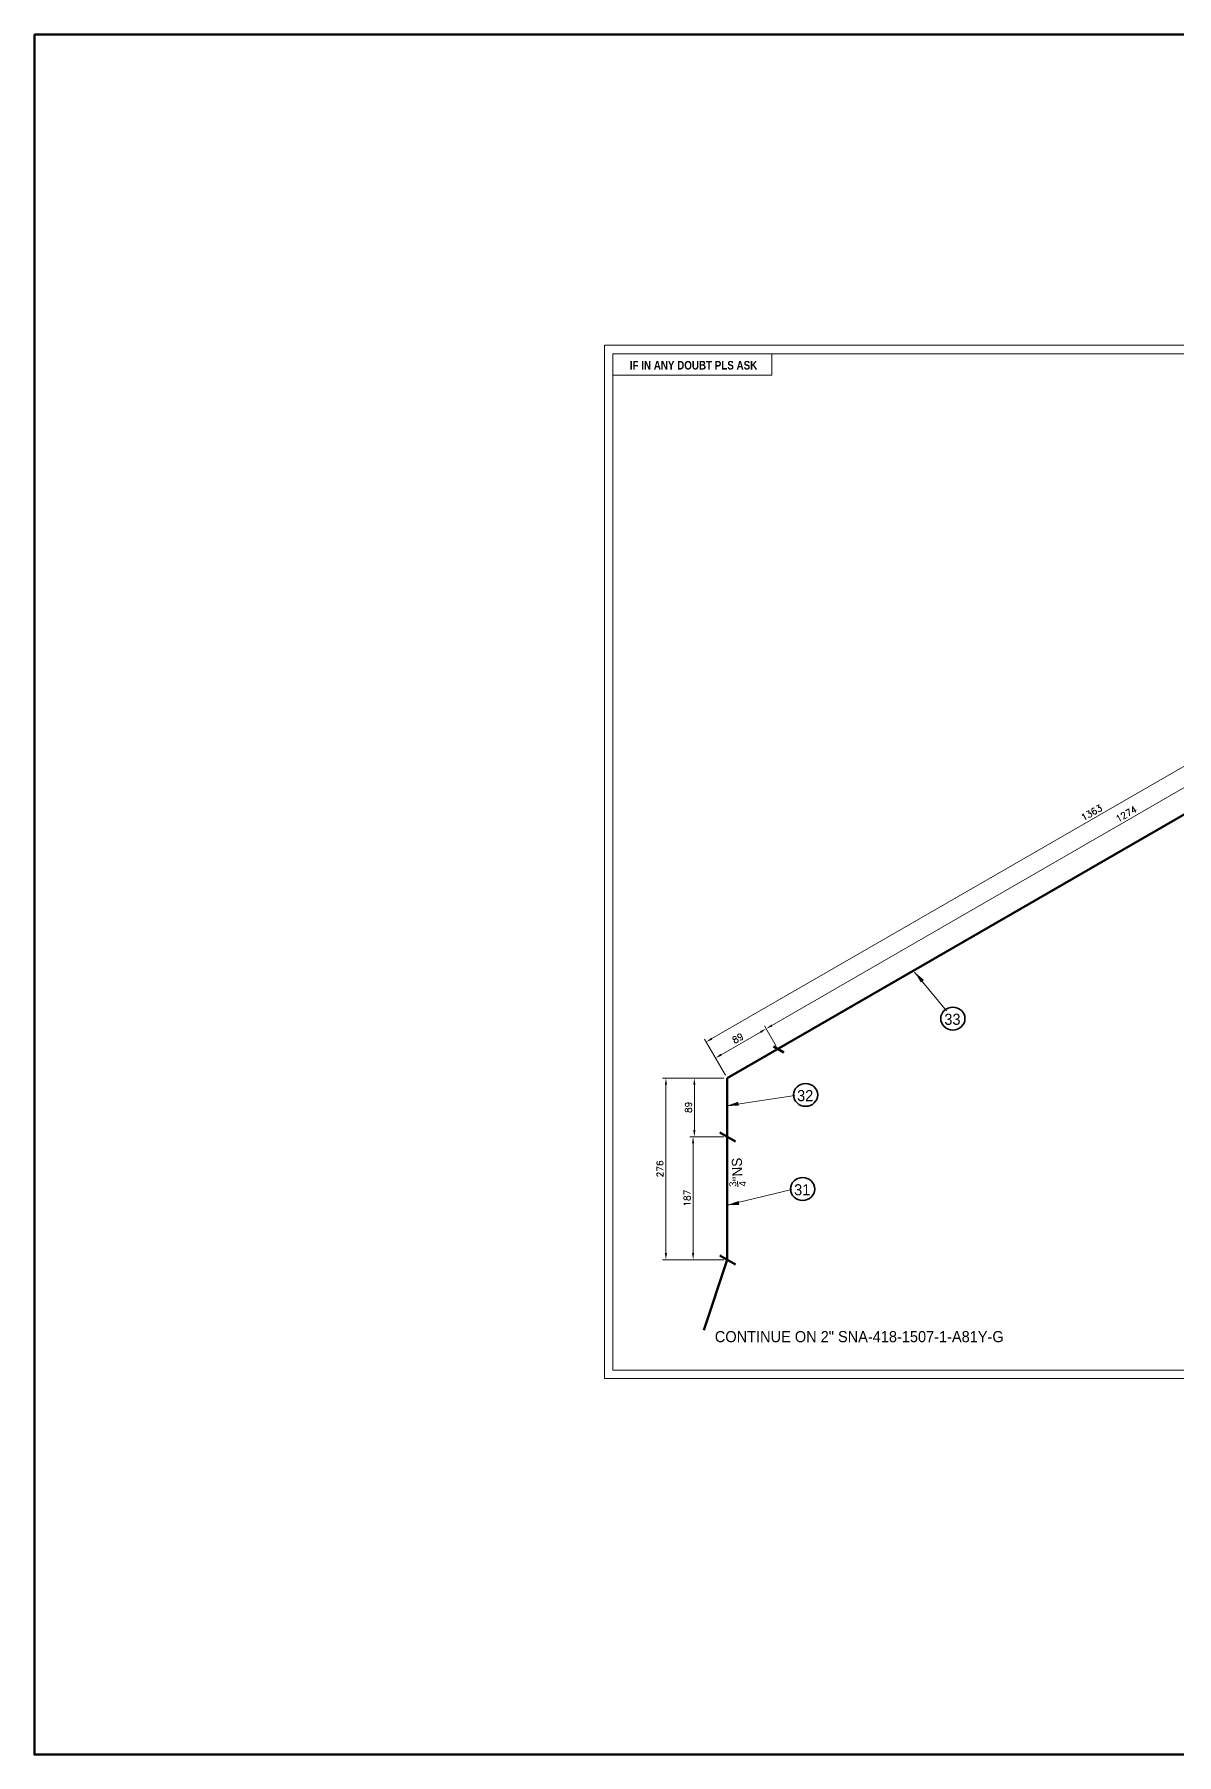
# Model space of a CAD drawing. Extents: x 111418 to 267280, y -151895 to -98368.
# Drawn here: x 138268 to 140004, y -115370 to -112755 of the extents above; entities that cross this region are included whole.
import ezdxf

# ---------------------------------------------------------------- set-up
doc = ezdxf.new("R2010")
doc.units = 0
doc.header["$MEASUREMENT"] = 0
doc.layers.get('0').update_dxf_attribs({"lineweight": 5})
doc.layers.get('DEFPOINTS').update_dxf_attribs({"lineweight": 5})
doc.layers.add('TEXT', color=4, linetype='Continuous', lineweight=5)
doc.styles.add('CHEM', font='isocp.shx')
doc.styles.add('MtXpl_Arial_Narrow', font='ARIALNB.TTF')
doc.styles.add('romans', font='romans.shx')
doc.styles.get("Standard").update_dxf_attribs({"font": 'romans.shx'})
doc.dimstyles.new('CHEM@123', dxfattribs={"dimscale": 26, "dimtxt": 1, "dimasz": 1, "dimexe": 0.5, "dimexo": 0.5, "dimgap": 0.4, "dimtad": 1, "dimdec": 0, "dimzin": 12, "dimdsep": 46, "dimtxsty": 'CHEM', "dimcen": 0.09, "dimclrd": 251, "dimclre": 251, "dimclrt": 3, "dimadec": 1, "dimazin": 2, "dimtfac": 1, "dimtdec": 0, "dimtmove": 0, "dimatfit": 3, "dimfxl": 0.18, "dimtolj": 1, "dimtzin": 0, "dimlwd": -1, "dimlwe": -1, "dimarcsym": 0})

# ---------------------------------------------------------------- blocks, each defined once
blk = doc.blocks.new('*D820')
at = {"layer": 'DEFPOINTS', "color": 0, "lineweight": 50, "ltscale": 100, "transparency": 16777216}
for p in [(139320.8, -114341.5), (139227.9, -114617.5), (139320.8, -114617.5)]:
    blk.add_point(p, dxfattribs=at)
at = {"layer": 'TEXT', "color": 2, "ltscale": 100, "transparency": 16777216}
for p, q in [((139315.8, -114341.5), (139222.9, -114341.5)), ((139227.9, -114351.5), (139227.9, -114607.5)), ((139315.8, -114617.5), (139222.9, -114617.5))]:
    blk.add_line(p, q, dxfattribs=at)
at = {"layer": 'TEXT', "color": 2, "lineweight": 50, "ltscale": 100, "transparency": 16777216}
for points in [[(139226.2, -114351.5), (139229.5, -114351.5), (139227.9, -114341.5)], [(139226.2, -114607.5), (139229.5, -114607.5), (139227.9, -114617.5)]]:
    blk.add_solid(points, dxfattribs=at)
at = {"layer": 'TEXT', "color": 0, "lineweight": 20, "ltscale": 100, "transparency": 16777216, "insert": (139218.9, -114479.5), "char_height": 10, "attachment_point": 5, "rotation": 90, "style": 'romans'}
blk.add_mtext('\\A1;276', dxfattribs=at)
blk = doc.blocks.new('*D831')
at = {"layer": 'DEFPOINTS', "color": 0, "lineweight": 50, "ltscale": 100, "transparency": 16777216}
for p in [(139320.8, -114341.5), (139271.1, -114430.5), (139320.8, -114430.5)]:
    blk.add_point(p, dxfattribs=at)
at = {"layer": 'TEXT', "color": 2, "ltscale": 100, "transparency": 16777216}
for p, q in [((139315.8, -114341.5), (139266.1, -114341.5)), ((139271.1, -114351.5), (139271.1, -114420.5)), ((139315.8, -114430.5), (139266.1, -114430.5))]:
    blk.add_line(p, q, dxfattribs=at)
at = {"layer": 'TEXT', "color": 2, "lineweight": 50, "ltscale": 100, "transparency": 16777216}
for points in [[(139269.4, -114351.5), (139272.8, -114351.5), (139271.1, -114341.5)], [(139269.4, -114420.5), (139272.8, -114420.5), (139271.1, -114430.5)]]:
    blk.add_solid(points, dxfattribs=at)
at = {"layer": 'TEXT', "color": 0, "lineweight": 20, "ltscale": 100, "transparency": 16777216, "insert": (139262.1, -114386), "char_height": 10, "attachment_point": 5, "rotation": 90, "style": 'romans'}
blk.add_mtext('\\A1;89', dxfattribs=at)
blk = doc.blocks.new('*D832')
at = {"layer": 'DEFPOINTS', "color": 0, "lineweight": 50, "ltscale": 100, "transparency": 16777216}
for p in [(139320.8, -114430.5), (139269.2, -114617.5), (139320.8, -114617.5)]:
    blk.add_point(p, dxfattribs=at)
at = {"layer": 'TEXT', "color": 2, "ltscale": 100, "transparency": 16777216}
for p, q in [((139315.8, -114430.5), (139264.2, -114430.5)), ((139269.2, -114440.5), (139269.2, -114607.5)), ((139315.8, -114617.5), (139264.2, -114617.5))]:
    blk.add_line(p, q, dxfattribs=at)
at = {"layer": 'TEXT', "color": 2, "lineweight": 50, "ltscale": 100, "transparency": 16777216}
for points in [[(139267.5, -114440.5), (139270.8, -114440.5), (139269.2, -114430.5)], [(139267.5, -114607.5), (139270.8, -114607.5), (139269.2, -114617.5)]]:
    blk.add_solid(points, dxfattribs=at)
at = {"layer": 'TEXT', "color": 0, "lineweight": 20, "ltscale": 100, "transparency": 16777216, "insert": (139260.2, -114524), "char_height": 10, "attachment_point": 5, "rotation": 90, "style": 'romans'}
blk.add_mtext('\\A1;187', dxfattribs=at)
blk = doc.blocks.new('*D833')
at = {"layer": 'DEFPOINTS', "color": 0, "lineweight": 50, "ltscale": 100, "transparency": 16777216}
for p in [(139380.2, -114266.4), (139397.9, -114297), (139320.8, -114341.5)]:
    blk.add_point(p, dxfattribs=at)
at = {"layer": 'TEXT', "color": 2, "ltscale": 100, "transparency": 16777216}
for p, q in [((139311.8, -114305.9), (139371.6, -114271.4)), ((139395.4, -114292.7), (139377.7, -114262.1)), ((139318.3, -114337.2), (139300.7, -114306.6))]:
    blk.add_line(p, q, dxfattribs=at)
at = {"layer": 'TEXT', "color": 2, "lineweight": 50, "ltscale": 100, "transparency": 16777216}
for points in [[(139370.8, -114270), (139372.4, -114272.9), (139380.2, -114266.4)], [(139311, -114304.5), (139312.7, -114307.4), (139303.2, -114310.9)]]:
    blk.add_solid(points, dxfattribs=at)
at = {"layer": 'TEXT', "color": 0, "lineweight": 5, "ltscale": 100, "transparency": 16777216, "insert": (139337.2, -114280.9), "char_height": 10, "attachment_point": 5, "rotation": 30, "style": 'romans'}
blk.add_mtext('\\A1;89', dxfattribs=at)
blk = doc.blocks.new('*D834')
at = {"layer": 'DEFPOINTS', "color": 0, "lineweight": 50, "ltscale": 100, "transparency": 16777216}
for p in [(140483.6, -113629.4), (140501.2, -113660), (139397.9, -114297)]:
    blk.add_point(p, dxfattribs=at)
at = {"layer": 'TEXT', "color": 2, "ltscale": 100, "transparency": 16777216}
for p, q in [((139388.9, -114261.4), (140474.9, -113634.4)), ((140498.7, -113655.7), (140481.1, -113625.1)), ((139395.4, -114292.7), (139377.7, -114262.1))]:
    blk.add_line(p, q, dxfattribs=at)
at = {"layer": 'TEXT', "color": 2, "lineweight": 50, "ltscale": 100, "transparency": 16777216}
for points in [[(140474.1, -113633), (140475.7, -113635.9), (140483.6, -113629.4)], [(139388.1, -114260), (139389.7, -114262.9), (139380.2, -114266.4)]]:
    blk.add_solid(points, dxfattribs=at)
at = {"layer": 'TEXT', "color": 0, "lineweight": 20, "ltscale": 100, "transparency": 16777216, "insert": (139927.4, -113940.1), "char_height": 10, "attachment_point": 5, "rotation": 30, "style": 'romans'}
blk.add_mtext('\\A1;1274', dxfattribs=at)
blk = doc.blocks.new('*D835')
at = {"layer": 'DEFPOINTS', "color": 0, "lineweight": 50, "ltscale": 100, "transparency": 16777216}
for p in [(140469.4, -113605), (140501.2, -113660), (139320.8, -114341.5)]:
    blk.add_point(p, dxfattribs=at)
at = {"layer": 'TEXT', "color": 2, "ltscale": 100, "transparency": 16777216}
for p, q in [((139297.7, -114281.5), (140460.8, -113610)), ((140498.7, -113655.7), (140466.9, -113600.6)), ((139318.3, -114337.2), (139286.5, -114282.1))]:
    blk.add_line(p, q, dxfattribs=at)
at = {"layer": 'TEXT', "color": 2, "lineweight": 50, "ltscale": 100, "transparency": 16777216}
for points in [[(140459.9, -113608.5), (140461.6, -113611.4), (140469.4, -113605)], [(139296.9, -114280), (139298.5, -114282.9), (139289, -114286.5)]]:
    blk.add_solid(points, dxfattribs=at)
at = {"layer": 'TEXT', "color": 0, "lineweight": 20, "ltscale": 100, "transparency": 16777216, "insert": (139874.7, -113937.9), "char_height": 10, "attachment_point": 5, "rotation": 30, "style": 'romans'}
blk.add_mtext('\\A1;1363', dxfattribs=at)

msp = doc.modelspace()

# ---------------------------------------------------------------- linework, layer by layer
at = {"layer": 'TEXT', "color": 7, "lineweight": 20, "ltscale": 100}
for p in [(139389, -113240.3), (139147.2, -113273.1)]:
    msp.add_line(p, (139389, -113273.1), dxfattribs=at)
at = {"layer": 'TEXT', "color": 4, "lineweight": 50, "ltscale": 100}
for p, q in [((139320.8, -114341.5), (140504.1, -113658.4)), ((139391.2, -114293.2), (139407, -114302.3)), ((139320.8, -114341.5), (139320.8, -114617.5)), ((139310, -114424.3), (139333.4, -114437.8)), ((139310, -114611.3), (139333.4, -114624.8))]:
    msp.add_line(p, q, dxfattribs=at)
at = {"layer": 'TEXT', "color": 7, "lineweight": 5, "ltscale": 100}
for p, q in [((139605.8, -114180.2), (139654.4, -114239.1)), ((139320, -114383.8), (139423.8, -114368)), ((139320.7, -114534.7), (139419.4, -114511))]:
    msp.add_line(p, q, dxfattribs=at)
at = {"layer": 'TEXT', "color": 3, "lineweight": 50, "ltscale": 100}
msp.add_line((139320.8, -114617.5), (139285.4, -114724.4), dxfattribs=at)
msp.add_lwpolyline([(138268.3, -112754.9), (142331, -112754.9), (142331, -115369.8), (138268.3, -115369.8)], close=True, dxfattribs=at)
at = {"layer": 'TEXT', "color": 7, "lineweight": 20, "ltscale": 100}
for points in [[(139134.4, -113227.5), (141371.6, -113227.5), (141371.6, -114798.1), (139134.4, -114798.1)], [(139147.2, -113240.3), (141358.8, -113240.3), (141358.8, -114785.3), (139147.2, -114785.3)]]:
    msp.add_lwpolyline(points, close=True, dxfattribs=at)
at = {"layer": 'TEXT', "color": 3, "lineweight": 35, "ltscale": 100}
for centre in [(139663.9, -114251), (139440.1, -114367), (139435.6, -114510.1)]:
    msp.add_ellipse(centre, major_axis=(18.4, 0), ratio=0.942769, start_param=-1.570796, end_param=4.712389, dxfattribs=at)
at = {"layer": 'TEXT', "color": 2, "lineweight": 50, "ltscale": 100}
for points in [[(139620, -114192.2), (139615.3, -114196.1), (139605.9, -114180.3)], [(139337.5, -114377.5), (139338.6, -114383.4), (139320.1, -114383.8)], [(139338.2, -114528.3), (139339.3, -114534.3), (139320.8, -114534.7)]]:
    msp.add_solid(points, dxfattribs=at)

# ---------------------------------------------------------------- texts
at = {"color": 7, "style": 'MtXpl_Arial_Narrow'}
msp.add_text('IF IN ANY DOUBT PLS ASK', height=13.007, dxfattribs=at).set_placement((139173, -113264.3))
at = {"color": 3, "char_height": 16.892, "attachment_point": 5}
for s, insert in [('\\pt16.89219; {\\fMS PGothic|b0|i0|c0|p34;33}', (139657.5, -114252.2)), ('\\pt16.89219; {\\fMS PGothic|b0|i0|c0|p34;32}', (139433.7, -114368.2)), ('\\pt16.89219; {\\fMS PGothic|b0|i0|c0|p34;31}', (139429.2, -114511.3)), ('\\pt16.89219; {\\fMS PGothic|b0|i0|c0|p34;CONTINUE ON 2" SNA-418-1507-1-A81Y-G}', (139515.9, -114734.6))]:
    msp.add_mtext(s, dxfattribs=dict(at, insert=insert))
at = {"color": 3, "lineweight": 20, "insert": (139336.3, -114484.6), "char_height": 15.274, "attachment_point": 5, "rotation": 92.2491}
msp.add_mtext('\\A1;{\\fSansSerif|b0|i0|c2|p2;\\H0.7x;\\S3/4;\\fLeelawadee UI Semilight|b0|i0|c0|p34;\\H1.42857x;"NS}', dxfattribs=at)

# ---------------------------------------------------------------- dimensions: what is measured, and where the dimension line sits
at = {"layer": 'TEXT', "color": 7, "lineweight": 20, "ltscale": 100}
for p1, distance, text, picture, middle in [((139320.8, -114341.5), 63.6, '1363', '*D835', (139874.7, -113937.9)), ((139397.9, -114297), 35.3, '1274', '*D834', (139927.4, -113940.1))]:
    dim = msp.add_aligned_dim(p1=p1, p2=(140501.2, -113660), distance=distance, text=text, dimstyle='CHEM@123', override={"dimscale": 10, "dimtxsty": 'romans', "dimclrd": 2, "dimclre": 2, "dimclrt": 0}, dxfattribs=at)
    dim.commit()
    dim.dimension.update_dxf_attribs({"geometry": picture, "text_midpoint": middle})
at = {"layer": 'TEXT', "color": 7, "lineweight": 5, "ltscale": 100}
dim = msp.add_aligned_dim(p1=(139320.8, -114341.5), p2=(139397.9, -114297), distance=35.3, dimstyle='CHEM@123', override={"dimscale": 10, "dimtxsty": 'romans', "dimclrd": 2, "dimclre": 2, "dimclrt": 0}, dxfattribs=at)
dim.commit()
dim.dimension.update_dxf_attribs({"geometry": '*D833', "text_midpoint": (139337.2, -114280.9)})
at = {"layer": 'TEXT', "color": 7, "lineweight": 20, "ltscale": 100}
dim = msp.add_linear_dim(base=(139227.9, -114617.5), p1=(139320.8, -114341.5), p2=(139320.8, -114617.5), angle=90, dimstyle='CHEM@123', override={"dimscale": 10, "dimtxsty": 'romans', "dimclrd": 2, "dimclre": 2, "dimclrt": 0}, dxfattribs=at)
dim.commit()
dim.dimension.update_dxf_attribs({"geometry": '*D820', "text_midpoint": (139218.9, -114479.5)})
for p1, p2, distance, picture, middle in [((139320.8, -114341.5), (139320.8, -114430.5), -49.7, '*D831', (139262.1, -114386)), ((139320.8, -114430.5), (139320.8, -114617.5), -51.7, '*D832', (139260.2, -114524))]:
    dim = msp.add_aligned_dim(p1=p1, p2=p2, distance=distance, dimstyle='CHEM@123', override={"dimscale": 10, "dimtxsty": 'romans', "dimclrd": 2, "dimclre": 2, "dimclrt": 0}, dxfattribs=at)
    dim.commit()
    dim.dimension.update_dxf_attribs({"geometry": picture, "text_midpoint": middle})

doc.saveas('drawing.dxf')
